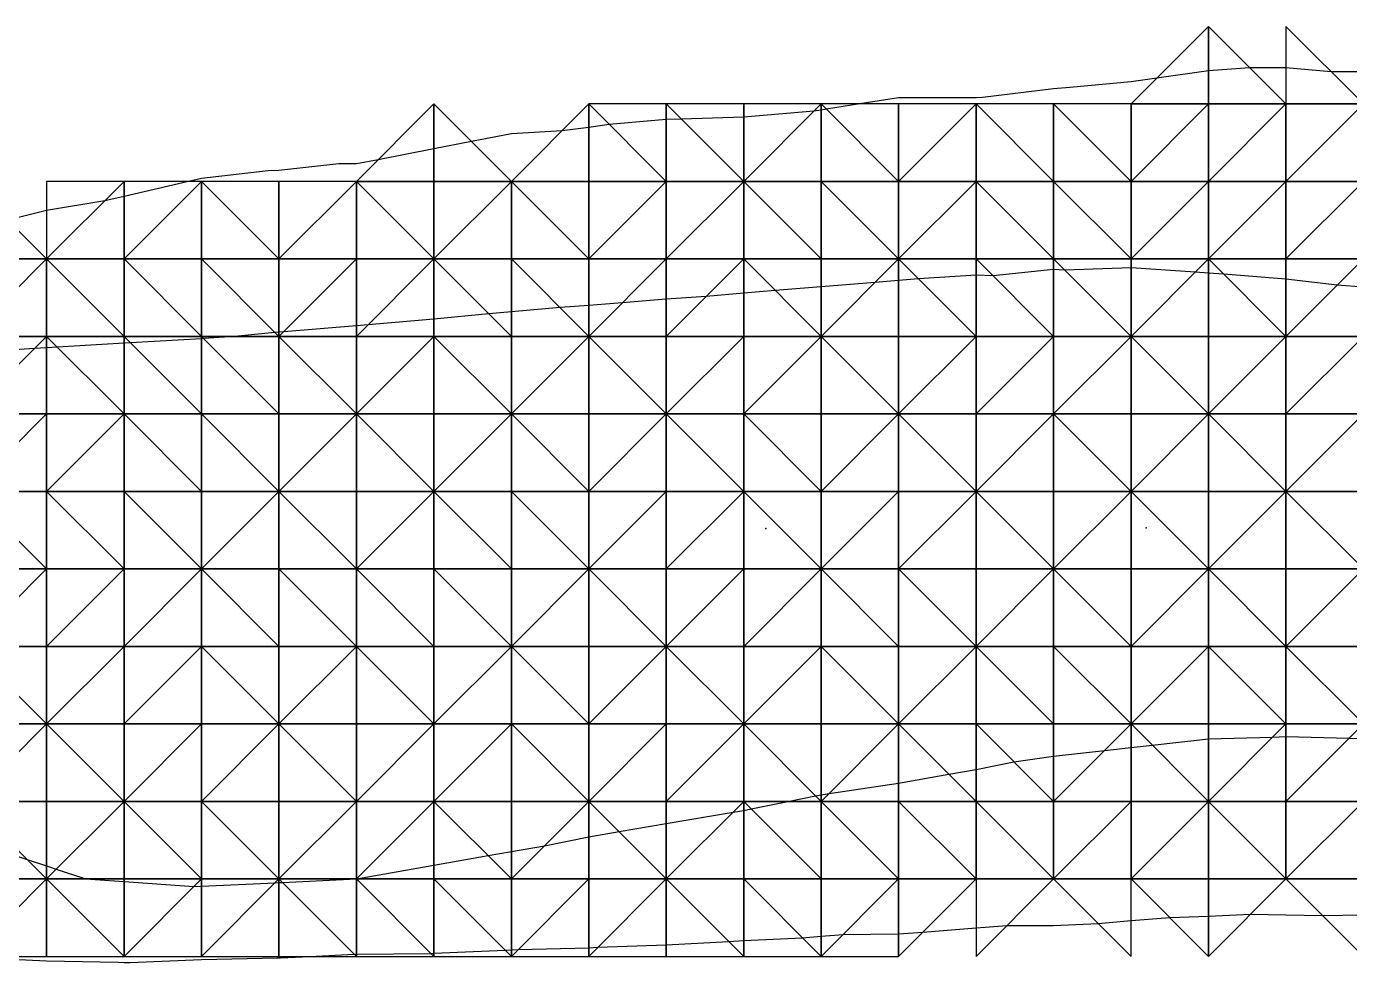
# Model space of a CAD drawing. Header units: metres. Extents: x 4732344 to 4732577, y 2266116 to 2266284.
# Drawn here: x 4732509.15 to 4732517.69, y 2266236.2 to 2266242.23 of the extents above; entities that cross this region are included whole.
import ezdxf

# ---------------------------------------------------------------- set-up
doc = ezdxf.new("R2010")
doc.units = ezdxf.units.M
doc.layers.add('TIN', color=5, linetype='Continuous')

msp = doc.modelspace()

# ---------------------------------------------------------------- linework, layer by layer
at = {"layer": 'lleno', "color": 3}
for points in [[(4732517.779, 2266241.9423, 1328.0508), (4732517.5717, 2266241.9423, 1328.0484), (4732517.279, 2266241.9683, 1328.0423), (4732517.0457, 2266241.9683, 1328.0393), (4732516.779, 2266241.9493, 1328.0377), (4732516.4457, 2266241.9017, 1328.0379), (4732516.279, 2266241.8779, 1328.0379), (4732515.8843, 2266241.8403, 1328.0409), (4732515.779, 2266241.8326, 1328.0416), (4732515.3207, 2266241.7767, 1328.0466), (4732515.279, 2266241.7745, 1328.0468), (4732515.2395, 2266241.7745, 1328.0468), (4732514.779, 2266241.7745, 1328.0468), (4732514.529, 2266241.735, 1328.0487), (4732514.3131, 2266241.7009, 1328.0488), (4732514.279, 2266241.6955, 1328.0488), (4732514.2321, 2266241.6881, 1328.0488), (4732513.779, 2266241.6493, 1328.0462), (4732513.3762, 2266241.6378, 1328.0421), (4732513.279, 2266241.635, 1328.0411), (4732512.9106, 2266241.6034, 1328.0398), (4732512.779, 2266241.5835, 1328.0414), (4732512.6066, 2266241.5626, 1328.0431), (4732512.279, 2266241.5415, 1328.0448), (4732512.0222, 2266241.4918, 1328.0488)], [(4732512.0222, 2266241.4918, 1328.0488), (4732511.779, 2266241.4447, 1328.0526), (4732511.419, 2266241.375, 1328.0553), (4732511.279, 2266241.3479, 1328.0555), (4732511.1661, 2266241.3479, 1328.054), (4732510.779, 2266241.3064, 1328.0522), (4732510.71, 2266241.304, 1328.0515), (4732510.279, 2266241.2542, 1328.0496), (4732510.1957, 2266241.235, 1328.05), (4732509.779, 2266241.1388, 1328.0517), (4732509.654, 2266241.11, 1328.0525), (4732509.279, 2266241.0475, 1328.057), (4732509.029, 2266240.985, 1328.0614)], [(4732517.779, 2266240.5525, 1328.2785), (4732517.6099, 2266240.5659, 1328.2751), (4732517.279, 2266240.6039, 1328.2675), (4732516.8772, 2266240.6368, 1328.2593), (4732516.779, 2266240.6433, 1328.2575), (4732516.6931, 2266240.6491, 1328.2559), (4732516.279, 2266240.6767, 1328.2481), (4732515.8516, 2266240.6624, 1328.2472), (4732515.779, 2266240.6668, 1328.2468), (4732515.3886, 2266240.6254, 1328.2506), (4732515.279, 2266240.6311, 1328.2489), (4732514.907, 2266240.607, 1328.2462), (4732514.779, 2266240.595, 1328.2456), (4732514.6268, 2266240.5828, 1328.2446), (4732514.279, 2266240.555, 1328.2425), (4732513.9827, 2266240.5313, 1328.2407), (4732513.779, 2266240.515, 1328.2395), (4732513.5364, 2266240.4924, 1328.2382), (4732513.279, 2266240.4747, 1328.2364), (4732512.9954, 2266240.4514, 1328.2348), (4732512.779, 2266240.4336, 1328.2343), (4732512.5931, 2266240.4209, 1328.2353), (4732512.279, 2266240.3947, 1328.2374), (4732512.1334, 2266240.3806, 1328.2366), (4732511.779, 2266240.3461, 1328.2346), (4732511.3548, 2266240.3108, 1328.2318), (4732511.279, 2266240.3044, 1328.2313), (4732510.8093, 2266240.2653, 1328.2282), (4732510.779, 2266240.2628, 1328.228), (4732510.753, 2266240.261, 1328.2278), (4732510.4933, 2266240.235, 1328.2264), (4732510.2928, 2266240.2212, 1328.2248), (4732510.279, 2266240.2204, 1328.2247), (4732509.8203, 2266240.1937, 1328.2208), (4732509.779, 2266240.1909, 1328.2205), (4732509.3484, 2266240.1656, 1328.2198), (4732509.279, 2266240.1615, 1328.2201), (4732509.2009, 2266240.1569, 1328.2204), (4732508.779, 2266240.1282, 1328.2169)], [(4732508.779, 2266236.985, 1328.1495), (4732509.154, 2266236.86, 1328.1497), (4732509.279, 2266236.8183, 1328.1498), (4732509.3415, 2266236.7975, 1328.1498), (4732509.529, 2266236.735, 1328.1499), (4732509.779, 2266236.7192, 1328.1525), (4732510.23, 2266236.686, 1328.157), (4732510.279, 2266236.6878, 1328.1577), (4732510.7542, 2266236.7102, 1328.1645), (4732510.779, 2266236.7107, 1328.1648), (4732510.8021, 2266236.7119, 1328.1652), (4732511.279, 2266236.735, 1328.1721), (4732511.779, 2266236.8232, 1328.1816), (4732512.129, 2266236.885, 1328.1883), (4732512.279, 2266236.9115, 1328.1911), (4732512.4933, 2266236.9493, 1328.1952), (4732512.779, 2266237.0064, 1328.2009), (4732512.9741, 2266237.0399, 1328.2046), (4732513.279, 2266237.0921, 1328.2104), (4732513.71, 2266237.166, 1328.2185), (4732513.779, 2266237.1762, 1328.2198), (4732513.8278, 2266237.1862, 1328.2208), (4732514.0647, 2266237.235, 1328.2255), (4732514.2424, 2266237.2716, 1328.2291), (4732514.279, 2266237.2779, 1328.2298), (4732514.3307, 2266237.2867, 1328.2308), (4732514.779, 2266237.3526, 1328.2389), (4732515.104, 2266237.41, 1328.2451), (4732515.279, 2266237.4409, 1328.2484), (4732515.5229, 2266237.4911, 1328.2533), (4732515.779, 2266237.5267, 1328.2578), (4732516.1071, 2266237.5631, 1328.2633), (4732516.279, 2266237.5822, 1328.2662), (4732516.4165, 2266237.5975, 1328.2685), (4732516.779, 2266237.6378, 1328.2746), (4732517.1933, 2266237.6493, 1328.2802), (4732517.279, 2266237.6539, 1328.2815), (4732517.6869, 2266237.6429, 1328.2862), (4732517.779, 2266237.6404, 1328.2873)], [(4732508.7841, 2266236.2299, 1328.0588), (4732509.279, 2266236.2059, 1328.0662), (4732509.7409, 2266236.1969, 1328.0788), (4732509.779, 2266236.1954, 1328.0801), (4732509.8175, 2266236.1965, 1328.0805), (4732510.279, 2266236.215, 1328.0851), (4732510.7688, 2266236.2248, 1328.0907), (4732510.779, 2266236.2248, 1328.0908), (4732510.7891, 2266236.2249, 1328.091), (4732510.979, 2266236.235, 1328.0927), (4732511.2651, 2266236.2489, 1328.0954), (4732511.279, 2266236.2496, 1328.0956), (4732511.7598, 2266236.2542, 1328.1014), (4732511.779, 2266236.2554, 1328.1015), (4732512.2398, 2266236.2742, 1328.1061), (4732512.279, 2266236.2767, 1328.1065), (4732512.3239, 2266236.2799, 1328.1068), (4732512.779, 2266236.2899, 1328.1139), (4732512.8378, 2266236.2938, 1328.1156), (4732513.279, 2266236.3089, 1328.1224), (4732513.6822, 2266236.3318, 1328.1257), (4732513.779, 2266236.3373, 1328.1265), (4732514.1594, 2266236.3546, 1328.1299), (4732514.279, 2266236.3644, 1328.1306), (4732514.42, 2266236.376, 1328.1315), (4732514.779, 2266236.3806, 1328.1357), (4732514.9344, 2266236.3904, 1328.1369), (4732515.279, 2266236.4202, 1328.1388), (4732515.479, 2266236.435, 1328.1402), (4732515.779, 2266236.435, 1328.144), (4732516.0675, 2266236.4465, 1328.149), (4732516.279, 2266236.4674, 1328.1506), (4732516.529, 2266236.485, 1328.1521), (4732516.779, 2266236.4953, 1328.1543), (4732517.0504, 2266236.5064, 1328.1566), (4732517.279, 2266236.5031, 1328.1599), (4732517.5143, 2266236.4997, 1328.1632), (4732517.779, 2266236.5037, 1328.1661)]]:
    msp.add_polyline3d(points, dxfattribs=at)
at = {"layer": 'lleno_centroid', "color": 2}
for p in [(4732513.9218, 2266238.9955, 1328.1877), (4732516.376, 2266239.0008, 1328.319)]:
    msp.add_point(p, dxfattribs=at)
at = {"layer": 'TIN', "color": 5}
for points in [[(4732516.779, 2266242.235, 0.076), (4732516.279, 2266241.735, 0.112), (4732516.779, 2266241.735, 0.118)], [(4732517.279, 2266241.735, 0.121), (4732516.779, 2266242.235, 0.076), (4732516.779, 2266241.735, 0.118)], [(4732517.279, 2266242.235, 0.076), (4732517.279, 2266241.735, 0.121), (4732517.779, 2266241.735, 0.117)], [(4732511.779, 2266241.235, 0.113), (4732511.779, 2266241.735, 0.082), (4732511.279, 2266241.235, 0.107)], [(4732511.779, 2266241.235, 0.113), (4732512.279, 2266241.235, 0.119), (4732511.779, 2266241.735, 0.082)], [(4732512.779, 2266241.735, 0.09), (4732512.279, 2266241.235, 0.119), (4732512.779, 2266241.235, 0.123)], [(4732513.279, 2266241.235, 0.128), (4732512.779, 2266241.735, 0.09), (4732512.779, 2266241.235, 0.123)], [(4732513.279, 2266241.235, 0.128), (4732513.279, 2266241.735, 0.093), (4732512.779, 2266241.735, 0.09)], [(4732513.779, 2266241.735, 0.094), (4732513.279, 2266241.735, 0.093), (4732513.779, 2266241.235, 0.129)], [(4732513.279, 2266241.735, 0.093), (4732513.279, 2266241.235, 0.128), (4732513.779, 2266241.235, 0.129)], [(4732513.779, 2266241.235, 0.129), (4732514.279, 2266241.735, 0.097), (4732513.779, 2266241.735, 0.094)], [(4732514.279, 2266241.235, 0.135), (4732514.279, 2266241.735, 0.097), (4732513.779, 2266241.235, 0.129)], [(4732514.279, 2266241.735, 0.097), (4732514.279, 2266241.235, 0.135), (4732514.779, 2266241.235, 0.141)], [(4732514.779, 2266241.235, 0.141), (4732514.779, 2266241.735, 0.103), (4732514.279, 2266241.735, 0.097)], [(4732515.279, 2266241.735, 0.103), (4732514.779, 2266241.735, 0.103), (4732514.779, 2266241.235, 0.141)], [(4732514.779, 2266241.235, 0.141), (4732515.279, 2266241.235, 0.143), (4732515.279, 2266241.735, 0.103)], [(4732515.279, 2266241.735, 0.103), (4732515.779, 2266241.235, 0.149), (4732515.779, 2266241.735, 0.108)], [(4732515.279, 2266241.735, 0.103), (4732515.279, 2266241.235, 0.143), (4732515.779, 2266241.235, 0.149)], [(4732515.779, 2266241.735, 0.108), (4732515.779, 2266241.235, 0.149), (4732516.279, 2266241.235, 0.154)], [(4732516.279, 2266241.235, 0.154), (4732516.279, 2266241.735, 0.112), (4732515.779, 2266241.735, 0.108)], [(4732516.779, 2266241.735, 0.118), (4732516.279, 2266241.735, 0.112), (4732516.279, 2266241.235, 0.154)], [(4732516.779, 2266241.235, 0.16), (4732516.779, 2266241.735, 0.118), (4732516.279, 2266241.235, 0.154)], [(4732517.279, 2266241.735, 0.121), (4732516.779, 2266241.735, 0.118), (4732516.779, 2266241.235, 0.16)], [(4732516.779, 2266241.235, 0.16), (4732517.279, 2266241.235, 0.156), (4732517.279, 2266241.735, 0.121)], [(4732517.779, 2266241.735, 0.117), (4732517.279, 2266241.735, 0.121), (4732517.279, 2266241.235, 0.156)], [(4732517.279, 2266241.235, 0.156), (4732517.779, 2266241.235, 0.145), (4732517.779, 2266241.735, 0.117)], [(4732509.279, 2266240.735, 0.115), (4732508.779, 2266241.235, 0.085), (4732508.779, 2266240.735, 0.109)], [(4732509.279, 2266240.735, 0.115), (4732509.779, 2266240.735, 0.121), (4732509.779, 2266241.235, 0.095)], [(4732509.279, 2266240.735, 0.115), (4732509.779, 2266241.235, 0.095), (4732509.279, 2266241.235, 0.091)], [(4732510.279, 2266240.735, 0.127), (4732510.279, 2266241.235, 0.101), (4732509.779, 2266240.735, 0.121)], [(4732509.779, 2266240.735, 0.121), (4732510.279, 2266241.235, 0.101), (4732509.779, 2266241.235, 0.095)], [(4732510.279, 2266241.235, 0.101), (4732510.779, 2266240.735, 0.132), (4732510.779, 2266241.235, 0.104)], [(4732510.279, 2266240.735, 0.127), (4732510.779, 2266240.735, 0.132), (4732510.279, 2266241.235, 0.101)], [(4732510.779, 2266240.735, 0.132), (4732511.279, 2266240.735, 0.138), (4732511.279, 2266241.235, 0.107)], [(4732510.779, 2266241.235, 0.104), (4732510.779, 2266240.735, 0.132), (4732511.279, 2266241.235, 0.107)], [(4732511.779, 2266240.735, 0.144), (4732511.279, 2266241.235, 0.107), (4732511.279, 2266240.735, 0.138)], [(4732511.779, 2266241.235, 0.113), (4732511.279, 2266241.235, 0.107), (4732511.779, 2266240.735, 0.144)], [(4732511.779, 2266240.735, 0.144), (4732512.279, 2266241.235, 0.119), (4732511.779, 2266241.235, 0.113)], [(4732512.279, 2266240.735, 0.151), (4732512.279, 2266241.235, 0.119), (4732511.779, 2266240.735, 0.144)], [(4732512.779, 2266240.735, 0.156), (4732512.279, 2266241.235, 0.119), (4732512.279, 2266240.735, 0.151)], [(4732512.779, 2266241.235, 0.123), (4732512.279, 2266241.235, 0.119), (4732512.779, 2266240.735, 0.156)], [(4732512.779, 2266241.235, 0.123), (4732512.779, 2266240.735, 0.156), (4732513.279, 2266241.235, 0.128)], [(4732512.779, 2266240.735, 0.156), (4732513.279, 2266240.735, 0.162), (4732513.279, 2266241.235, 0.128)], [(4732513.279, 2266240.735, 0.162), (4732513.779, 2266240.735, 0.167), (4732513.779, 2266241.235, 0.129)], [(4732513.779, 2266241.235, 0.129), (4732513.279, 2266241.235, 0.128), (4732513.279, 2266240.735, 0.162)], [(4732514.279, 2266240.735, 0.173), (4732514.279, 2266241.235, 0.135), (4732513.779, 2266241.235, 0.129)], [(4732513.779, 2266241.235, 0.129), (4732513.779, 2266240.735, 0.167), (4732514.279, 2266240.735, 0.173)], [(4732514.779, 2266240.735, 0.179), (4732514.279, 2266241.235, 0.135), (4732514.279, 2266240.735, 0.173)], [(4732514.779, 2266241.235, 0.141), (4732514.279, 2266241.235, 0.135), (4732514.779, 2266240.735, 0.179)], [(4732515.279, 2266240.735, 0.184), (4732515.279, 2266241.235, 0.143), (4732514.779, 2266240.735, 0.179)], [(4732514.779, 2266240.735, 0.179), (4732515.279, 2266241.235, 0.143), (4732514.779, 2266241.235, 0.141)], [(4732515.279, 2266241.235, 0.143), (4732515.279, 2266240.735, 0.184), (4732515.779, 2266240.735, 0.191)], [(4732515.779, 2266240.735, 0.191), (4732515.779, 2266241.235, 0.149), (4732515.279, 2266241.235, 0.143)], [(4732516.279, 2266240.735, 0.193), (4732516.279, 2266241.235, 0.154), (4732515.779, 2266241.235, 0.149)], [(4732516.279, 2266240.735, 0.193), (4732515.779, 2266241.235, 0.149), (4732515.779, 2266240.735, 0.191)], [(4732516.779, 2266241.235, 0.16), (4732516.279, 2266241.235, 0.154), (4732516.279, 2266240.735, 0.193)], [(4732516.279, 2266240.735, 0.193), (4732516.779, 2266240.735, 0.189), (4732516.779, 2266241.235, 0.16)], [(4732516.779, 2266240.735, 0.189), (4732517.279, 2266240.735, 0.184), (4732517.279, 2266241.235, 0.156)], [(4732516.779, 2266241.235, 0.16), (4732516.779, 2266240.735, 0.189), (4732517.279, 2266241.235, 0.156)], [(4732517.779, 2266241.235, 0.145), (4732517.279, 2266241.235, 0.156), (4732517.279, 2266240.735, 0.184)], [(4732517.279, 2266240.735, 0.184), (4732517.779, 2266240.735, 0.177), (4732517.779, 2266241.235, 0.145)], [(4732508.779, 2266240.735, 0.109), (4732508.779, 2266240.235, 0.178), (4732509.279, 2266240.735, 0.115)], [(4732508.779, 2266240.235, 0.178), (4732509.279, 2266240.235, 0.185), (4732509.279, 2266240.735, 0.115)], [(4732509.779, 2266240.235, 0.191), (4732509.779, 2266240.735, 0.121), (4732509.279, 2266240.735, 0.115)], [(4732509.279, 2266240.735, 0.115), (4732509.279, 2266240.235, 0.185), (4732509.779, 2266240.235, 0.191)], [(4732509.779, 2266240.735, 0.121), (4732510.279, 2266240.235, 0.197), (4732510.279, 2266240.735, 0.127)], [(4732509.779, 2266240.735, 0.121), (4732509.779, 2266240.235, 0.191), (4732510.279, 2266240.235, 0.197)], [(4732510.279, 2266240.735, 0.127), (4732510.279, 2266240.235, 0.197), (4732510.779, 2266240.235, 0.204)], [(4732510.779, 2266240.235, 0.204), (4732510.779, 2266240.735, 0.132), (4732510.279, 2266240.735, 0.127)], [(4732510.779, 2266240.235, 0.204), (4732511.279, 2266240.735, 0.138), (4732510.779, 2266240.735, 0.132)], [(4732511.279, 2266240.235, 0.21), (4732511.279, 2266240.735, 0.138), (4732510.779, 2266240.235, 0.204)], [(4732511.779, 2266240.735, 0.144), (4732511.279, 2266240.735, 0.138), (4732511.279, 2266240.235, 0.21)], [(4732511.279, 2266240.235, 0.21), (4732511.779, 2266240.235, 0.216), (4732511.779, 2266240.735, 0.144)], [(4732512.279, 2266240.235, 0.223), (4732511.779, 2266240.735, 0.144), (4732511.779, 2266240.235, 0.216)], [(4732512.279, 2266240.735, 0.151), (4732511.779, 2266240.735, 0.144), (4732512.279, 2266240.235, 0.223)], [(4732512.779, 2266240.235, 0.229), (4732512.779, 2266240.735, 0.156), (4732512.279, 2266240.735, 0.151)], [(4732512.279, 2266240.735, 0.151), (4732512.279, 2266240.235, 0.223), (4732512.779, 2266240.235, 0.229)], [(4732513.279, 2266240.735, 0.162), (4732512.779, 2266240.235, 0.229), (4732513.279, 2266240.235, 0.235)], [(4732512.779, 2266240.735, 0.156), (4732512.779, 2266240.235, 0.229), (4732513.279, 2266240.735, 0.162)], [(4732513.779, 2266240.735, 0.167), (4732513.279, 2266240.235, 0.235), (4732513.779, 2266240.235, 0.242)], [(4732513.779, 2266240.735, 0.167), (4732513.279, 2266240.735, 0.162), (4732513.279, 2266240.235, 0.235)], [(4732513.779, 2266240.735, 0.167), (4732514.279, 2266240.235, 0.248), (4732514.279, 2266240.735, 0.173)], [(4732513.779, 2266240.235, 0.242), (4732514.279, 2266240.235, 0.248), (4732513.779, 2266240.735, 0.167)], [(4732514.779, 2266240.735, 0.179), (4732514.279, 2266240.235, 0.248), (4732514.779, 2266240.235, 0.254)], [(4732514.279, 2266240.735, 0.173), (4732514.279, 2266240.235, 0.248), (4732514.779, 2266240.735, 0.179)], [(4732514.779, 2266240.235, 0.254), (4732515.279, 2266240.235, 0.261), (4732514.779, 2266240.735, 0.179)], [(4732515.279, 2266240.235, 0.261), (4732515.279, 2266240.735, 0.184), (4732514.779, 2266240.735, 0.179)], [(4732515.779, 2266240.735, 0.191), (4732515.279, 2266240.735, 0.184), (4732515.779, 2266240.235, 0.257)], [(4732515.779, 2266240.235, 0.257), (4732515.279, 2266240.735, 0.184), (4732515.279, 2266240.235, 0.261)], [(4732515.779, 2266240.735, 0.191), (4732515.779, 2266240.235, 0.257), (4732516.279, 2266240.235, 0.253)], [(4732516.279, 2266240.235, 0.253), (4732516.279, 2266240.735, 0.193), (4732515.779, 2266240.735, 0.191)], [(4732516.779, 2266240.235, 0.249), (4732516.779, 2266240.735, 0.189), (4732516.279, 2266240.235, 0.253)], [(4732516.779, 2266240.735, 0.189), (4732516.279, 2266240.735, 0.193), (4732516.279, 2266240.235, 0.253)], [(4732517.279, 2266240.235, 0.245), (4732517.279, 2266240.735, 0.184), (4732516.779, 2266240.735, 0.189)], [(4732517.279, 2266240.235, 0.245), (4732516.779, 2266240.735, 0.189), (4732516.779, 2266240.235, 0.249)], [(4732517.279, 2266240.735, 0.184), (4732517.279, 2266240.235, 0.245), (4732517.779, 2266240.735, 0.177)], [(4732517.279, 2266240.235, 0.245), (4732517.779, 2266240.235, 0.24), (4732517.779, 2266240.735, 0.177)], [(4732509.279, 2266239.735, 0.287), (4732509.279, 2266240.235, 0.185), (4732508.779, 2266239.735, 0.281)], [(4732508.779, 2266239.735, 0.281), (4732509.279, 2266240.235, 0.185), (4732508.779, 2266240.235, 0.178)], [(4732509.279, 2266239.735, 0.287), (4732509.779, 2266239.735, 0.293), (4732509.279, 2266240.235, 0.185)], [(4732509.779, 2266239.735, 0.293), (4732509.779, 2266240.235, 0.191), (4732509.279, 2266240.235, 0.185)], [(4732510.279, 2266239.735, 0.3), (4732510.279, 2266240.235, 0.197), (4732509.779, 2266240.235, 0.191)], [(4732509.779, 2266240.235, 0.191), (4732509.779, 2266239.735, 0.293), (4732510.279, 2266239.735, 0.3)], [(4732510.779, 2266239.735, 0.306), (4732510.779, 2266240.235, 0.204), (4732510.279, 2266240.235, 0.197)], [(4732510.779, 2266239.735, 0.306), (4732510.279, 2266240.235, 0.197), (4732510.279, 2266239.735, 0.3)], [(4732511.279, 2266240.235, 0.21), (4732510.779, 2266240.235, 0.204), (4732511.279, 2266239.735, 0.312)], [(4732510.779, 2266240.235, 0.204), (4732510.779, 2266239.735, 0.306), (4732511.279, 2266239.735, 0.312)], [(4732511.279, 2266239.735, 0.312), (4732511.779, 2266240.235, 0.216), (4732511.279, 2266240.235, 0.21)], [(4732511.279, 2266239.735, 0.312), (4732511.779, 2266239.735, 0.319), (4732511.779, 2266240.235, 0.216)], [(4732511.779, 2266240.235, 0.216), (4732511.779, 2266239.735, 0.319), (4732512.279, 2266239.735, 0.325)], [(4732512.279, 2266239.735, 0.325), (4732512.279, 2266240.235, 0.223), (4732511.779, 2266240.235, 0.216)], [(4732512.279, 2266240.235, 0.223), (4732512.279, 2266239.735, 0.325), (4732512.779, 2266240.235, 0.229)], [(4732512.779, 2266240.235, 0.229), (4732512.279, 2266239.735, 0.325), (4732512.779, 2266239.735, 0.331)], [(4732513.279, 2266239.735, 0.338), (4732512.779, 2266240.235, 0.229), (4732512.779, 2266239.735, 0.331)], [(4732513.279, 2266240.235, 0.235), (4732512.779, 2266240.235, 0.229), (4732513.279, 2266239.735, 0.338)], [(4732513.279, 2266239.735, 0.338), (4732513.779, 2266239.735, 0.344), (4732513.779, 2266240.235, 0.242)], [(4732513.779, 2266240.235, 0.242), (4732513.279, 2266240.235, 0.235), (4732513.279, 2266239.735, 0.338)], [(4732514.279, 2266239.735, 0.35), (4732514.279, 2266240.235, 0.248), (4732513.779, 2266239.735, 0.344)], [(4732513.779, 2266239.735, 0.344), (4732514.279, 2266240.235, 0.248), (4732513.779, 2266240.235, 0.242)], [(4732514.279, 2266240.235, 0.248), (4732514.779, 2266239.735, 0.349), (4732514.779, 2266240.235, 0.254)], [(4732514.279, 2266240.235, 0.248), (4732514.279, 2266239.735, 0.35), (4732514.779, 2266239.735, 0.349)], [(4732515.279, 2266240.235, 0.261), (4732514.779, 2266239.735, 0.349), (4732515.279, 2266239.735, 0.345)], [(4732514.779, 2266240.235, 0.254), (4732514.779, 2266239.735, 0.349), (4732515.279, 2266240.235, 0.261)], [(4732515.779, 2266240.235, 0.257), (4732515.279, 2266240.235, 0.261), (4732515.279, 2266239.735, 0.345)], [(4732515.279, 2266239.735, 0.345), (4732515.779, 2266239.735, 0.341), (4732515.779, 2266240.235, 0.257)], [(4732516.279, 2266240.235, 0.253), (4732515.779, 2266239.735, 0.341), (4732516.279, 2266239.735, 0.337)], [(4732516.279, 2266240.235, 0.253), (4732515.779, 2266240.235, 0.257), (4732515.779, 2266239.735, 0.341)], [(4732516.279, 2266239.735, 0.337), (4732516.779, 2266239.735, 0.336), (4732516.279, 2266240.235, 0.253)], [(4732516.279, 2266240.235, 0.253), (4732516.779, 2266239.735, 0.336), (4732516.779, 2266240.235, 0.249)], [(4732516.779, 2266239.735, 0.336), (4732517.279, 2266240.235, 0.245), (4732516.779, 2266240.235, 0.249)], [(4732516.779, 2266239.735, 0.336), (4732517.279, 2266239.735, 0.331), (4732517.279, 2266240.235, 0.245)], [(4732517.779, 2266240.235, 0.24), (4732517.279, 2266239.735, 0.331), (4732517.779, 2266239.735, 0.326)], [(4732517.279, 2266240.235, 0.245), (4732517.279, 2266239.735, 0.331), (4732517.779, 2266240.235, 0.24)], [(4732508.779, 2266239.235, 0.281), (4732509.279, 2266239.235, 0.288), (4732509.279, 2266239.735, 0.287)], [(4732509.279, 2266239.735, 0.287), (4732508.779, 2266239.735, 0.281), (4732508.779, 2266239.235, 0.281)], [(4732509.279, 2266239.235, 0.288), (4732509.779, 2266239.735, 0.293), (4732509.279, 2266239.735, 0.287)], [(4732509.779, 2266239.235, 0.294), (4732509.779, 2266239.735, 0.293), (4732509.279, 2266239.235, 0.288)], [(4732510.279, 2266239.235, 0.3), (4732509.779, 2266239.735, 0.293), (4732509.779, 2266239.235, 0.294)], [(4732510.279, 2266239.735, 0.3), (4732509.779, 2266239.735, 0.293), (4732510.279, 2266239.235, 0.3)], [(4732510.779, 2266239.235, 0.307), (4732510.779, 2266239.735, 0.306), (4732510.279, 2266239.735, 0.3)], [(4732510.279, 2266239.735, 0.3), (4732510.279, 2266239.235, 0.3), (4732510.779, 2266239.235, 0.307)], [(4732510.779, 2266239.235, 0.307), (4732511.279, 2266239.735, 0.312), (4732510.779, 2266239.735, 0.306)], [(4732511.279, 2266239.235, 0.313), (4732511.279, 2266239.735, 0.312), (4732510.779, 2266239.235, 0.307)], [(4732511.279, 2266239.235, 0.313), (4732511.779, 2266239.235, 0.319), (4732511.279, 2266239.735, 0.312)], [(4732511.279, 2266239.735, 0.312), (4732511.779, 2266239.235, 0.319), (4732511.779, 2266239.735, 0.319)], [(4732512.279, 2266239.735, 0.325), (4732511.779, 2266239.235, 0.319), (4732512.279, 2266239.235, 0.326)], [(4732511.779, 2266239.735, 0.319), (4732511.779, 2266239.235, 0.319), (4732512.279, 2266239.735, 0.325)], [(4732512.279, 2266239.735, 0.325), (4732512.779, 2266239.235, 0.332), (4732512.779, 2266239.735, 0.331)], [(4732512.279, 2266239.235, 0.326), (4732512.779, 2266239.235, 0.332), (4732512.279, 2266239.735, 0.325)], [(4732512.779, 2266239.735, 0.331), (4732512.779, 2266239.235, 0.332), (4732513.279, 2266239.735, 0.338)], [(4732513.279, 2266239.735, 0.338), (4732512.779, 2266239.235, 0.332), (4732513.279, 2266239.235, 0.338)], [(4732513.279, 2266239.235, 0.338), (4732513.779, 2266239.235, 0.343), (4732513.279, 2266239.735, 0.338)], [(4732513.779, 2266239.235, 0.343), (4732513.779, 2266239.735, 0.344), (4732513.279, 2266239.735, 0.338)], [(4732513.779, 2266239.735, 0.344), (4732514.279, 2266239.235, 0.337), (4732514.279, 2266239.735, 0.35)], [(4732513.779, 2266239.235, 0.343), (4732514.279, 2266239.235, 0.337), (4732513.779, 2266239.735, 0.344)], [(4732514.779, 2266239.735, 0.349), (4732514.279, 2266239.735, 0.35), (4732514.279, 2266239.235, 0.337)], [(4732514.279, 2266239.235, 0.337), (4732514.779, 2266239.235, 0.331), (4732514.779, 2266239.735, 0.349)], [(4732515.279, 2266239.735, 0.345), (4732514.779, 2266239.735, 0.349), (4732515.279, 2266239.235, 0.328)], [(4732514.779, 2266239.735, 0.349), (4732514.779, 2266239.235, 0.331), (4732515.279, 2266239.235, 0.328)], [(4732515.779, 2266239.235, 0.324), (4732515.779, 2266239.735, 0.341), (4732515.279, 2266239.235, 0.328)], [(4732515.279, 2266239.235, 0.328), (4732515.779, 2266239.735, 0.341), (4732515.279, 2266239.735, 0.345)], [(4732516.279, 2266239.735, 0.337), (4732515.779, 2266239.735, 0.341), (4732516.279, 2266239.235, 0.319)], [(4732516.279, 2266239.235, 0.319), (4732515.779, 2266239.735, 0.341), (4732515.779, 2266239.235, 0.324)], [(4732516.779, 2266239.735, 0.336), (4732516.279, 2266239.235, 0.319), (4732516.779, 2266239.235, 0.319)], [(4732516.279, 2266239.735, 0.337), (4732516.279, 2266239.235, 0.319), (4732516.779, 2266239.735, 0.336)], [(4732516.779, 2266239.735, 0.336), (4732517.279, 2266239.235, 0.316), (4732517.279, 2266239.735, 0.331)], [(4732516.779, 2266239.235, 0.319), (4732517.279, 2266239.235, 0.316), (4732516.779, 2266239.735, 0.336)], [(4732517.779, 2266239.735, 0.326), (4732517.279, 2266239.735, 0.331), (4732517.279, 2266239.235, 0.316)], [(4732517.779, 2266239.235, 0.311), (4732517.779, 2266239.735, 0.326), (4732517.279, 2266239.235, 0.316)], [(4732509.279, 2266238.735, 0.27), (4732509.279, 2266239.235, 0.288), (4732508.779, 2266239.235, 0.281)], [(4732508.779, 2266239.235, 0.281), (4732508.779, 2266238.735, 0.263), (4732509.279, 2266238.735, 0.27)], [(4732509.779, 2266239.235, 0.294), (4732509.279, 2266239.235, 0.288), (4732509.779, 2266238.735, 0.276)], [(4732509.779, 2266238.735, 0.276), (4732509.279, 2266239.235, 0.288), (4732509.279, 2266238.735, 0.27)], [(4732509.779, 2266239.235, 0.294), (4732509.779, 2266238.735, 0.276), (4732510.279, 2266238.735, 0.282)], [(4732510.279, 2266238.735, 0.282), (4732510.279, 2266239.235, 0.3), (4732509.779, 2266239.235, 0.294)], [(4732510.279, 2266238.735, 0.282), (4732510.779, 2266239.235, 0.307), (4732510.279, 2266239.235, 0.3)], [(4732510.779, 2266238.735, 0.289), (4732510.779, 2266239.235, 0.307), (4732510.279, 2266238.735, 0.282)], [(4732510.779, 2266239.235, 0.307), (4732511.279, 2266238.735, 0.295), (4732511.279, 2266239.235, 0.313)], [(4732510.779, 2266238.735, 0.289), (4732511.279, 2266238.735, 0.295), (4732510.779, 2266239.235, 0.307)], [(4732511.779, 2266238.735, 0.301), (4732511.779, 2266239.235, 0.319), (4732511.279, 2266238.735, 0.295)], [(4732511.279, 2266238.735, 0.295), (4732511.779, 2266239.235, 0.319), (4732511.279, 2266239.235, 0.313)], [(4732511.779, 2266239.235, 0.319), (4732512.279, 2266238.735, 0.308), (4732512.279, 2266239.235, 0.326)], [(4732511.779, 2266238.735, 0.301), (4732512.279, 2266238.735, 0.308), (4732511.779, 2266239.235, 0.319)], [(4732512.279, 2266239.235, 0.326), (4732512.279, 2266238.735, 0.308), (4732512.779, 2266238.735, 0.314)], [(4732512.779, 2266238.735, 0.314), (4732512.779, 2266239.235, 0.332), (4732512.279, 2266239.235, 0.326)], [(4732512.779, 2266238.735, 0.314), (4732513.279, 2266238.735, 0.313), (4732513.279, 2266239.235, 0.338)], [(4732513.279, 2266239.235, 0.338), (4732512.779, 2266239.235, 0.332), (4732512.779, 2266238.735, 0.314)], [(4732513.279, 2266239.235, 0.338), (4732513.279, 2266238.735, 0.313), (4732513.779, 2266239.235, 0.343)], [(4732513.779, 2266239.235, 0.343), (4732513.279, 2266238.735, 0.313), (4732513.779, 2266238.735, 0.307)], [(4732514.279, 2266238.735, 0.302), (4732513.779, 2266239.235, 0.343), (4732513.779, 2266238.735, 0.307)], [(4732514.279, 2266238.735, 0.302), (4732514.279, 2266239.235, 0.337), (4732513.779, 2266239.235, 0.343)], [(4732514.279, 2266238.735, 0.302), (4732514.779, 2266238.735, 0.296), (4732514.779, 2266239.235, 0.331)], [(4732514.779, 2266239.235, 0.331), (4732514.279, 2266239.235, 0.337), (4732514.279, 2266238.735, 0.302)], [(4732514.779, 2266239.235, 0.331), (4732514.779, 2266238.735, 0.296), (4732515.279, 2266239.235, 0.328)], [(4732515.279, 2266239.235, 0.328), (4732514.779, 2266238.735, 0.296), (4732515.279, 2266238.735, 0.291)], [(4732515.279, 2266239.235, 0.328), (4732515.779, 2266238.735, 0.288), (4732515.779, 2266239.235, 0.324)], [(4732515.279, 2266238.735, 0.291), (4732515.779, 2266238.735, 0.288), (4732515.279, 2266239.235, 0.328)], [(4732515.779, 2266239.235, 0.324), (4732515.779, 2266238.735, 0.288), (4732516.279, 2266239.235, 0.319)], [(4732516.279, 2266239.235, 0.319), (4732515.779, 2266238.735, 0.288), (4732516.279, 2266238.735, 0.283)], [(4732516.779, 2266238.735, 0.281), (4732516.279, 2266239.235, 0.319), (4732516.279, 2266238.735, 0.283)], [(4732516.779, 2266239.235, 0.319), (4732516.279, 2266239.235, 0.319), (4732516.779, 2266238.735, 0.281)], [(4732517.279, 2266239.235, 0.316), (4732516.779, 2266238.735, 0.281), (4732517.279, 2266238.735, 0.281)], [(4732516.779, 2266239.235, 0.319), (4732516.779, 2266238.735, 0.281), (4732517.279, 2266239.235, 0.316)], [(4732517.279, 2266238.735, 0.281), (4732517.779, 2266238.735, 0.277), (4732517.279, 2266239.235, 0.316)], [(4732517.279, 2266239.235, 0.316), (4732517.779, 2266238.735, 0.277), (4732517.779, 2266239.235, 0.311)], [(4732508.779, 2266238.235, 0.245), (4732509.279, 2266238.235, 0.251), (4732509.279, 2266238.735, 0.27)], [(4732509.279, 2266238.735, 0.27), (4732508.779, 2266238.735, 0.263), (4732508.779, 2266238.235, 0.245)], [(4732509.779, 2266238.735, 0.276), (4732509.279, 2266238.235, 0.251), (4732509.779, 2266238.235, 0.258)], [(4732509.279, 2266238.735, 0.27), (4732509.279, 2266238.235, 0.251), (4732509.779, 2266238.735, 0.276)], [(4732510.279, 2266238.735, 0.282), (4732509.779, 2266238.735, 0.276), (4732509.779, 2266238.235, 0.258)], [(4732509.779, 2266238.235, 0.258), (4732510.279, 2266238.235, 0.264), (4732510.279, 2266238.735, 0.282)], [(4732510.279, 2266238.735, 0.282), (4732510.779, 2266238.235, 0.27), (4732510.779, 2266238.735, 0.289)], [(4732510.279, 2266238.235, 0.264), (4732510.779, 2266238.235, 0.27), (4732510.279, 2266238.735, 0.282)], [(4732511.279, 2266238.235, 0.277), (4732511.279, 2266238.735, 0.295), (4732510.779, 2266238.735, 0.289)], [(4732510.779, 2266238.735, 0.289), (4732510.779, 2266238.235, 0.27), (4732511.279, 2266238.235, 0.277)], [(4732511.779, 2266238.735, 0.301), (4732511.279, 2266238.735, 0.295), (4732511.779, 2266238.235, 0.283)], [(4732511.279, 2266238.735, 0.295), (4732511.279, 2266238.235, 0.277), (4732511.779, 2266238.235, 0.283)], [(4732512.279, 2266238.235, 0.289), (4732512.279, 2266238.735, 0.308), (4732511.779, 2266238.735, 0.301)], [(4732511.779, 2266238.735, 0.301), (4732511.779, 2266238.235, 0.283), (4732512.279, 2266238.235, 0.289)], [(4732512.279, 2266238.235, 0.289), (4732512.779, 2266238.735, 0.314), (4732512.279, 2266238.735, 0.308)], [(4732512.779, 2266238.235, 0.285), (4732512.779, 2266238.735, 0.314), (4732512.279, 2266238.235, 0.289)], [(4732512.779, 2266238.235, 0.285), (4732513.279, 2266238.235, 0.279), (4732512.779, 2266238.735, 0.314)], [(4732512.779, 2266238.735, 0.314), (4732513.279, 2266238.235, 0.279), (4732513.279, 2266238.735, 0.313)], [(4732513.779, 2266238.735, 0.307), (4732513.279, 2266238.735, 0.313), (4732513.279, 2266238.235, 0.279)], [(4732513.279, 2266238.235, 0.279), (4732513.779, 2266238.235, 0.273), (4732513.779, 2266238.735, 0.307)], [(4732514.279, 2266238.735, 0.302), (4732513.779, 2266238.235, 0.273), (4732514.279, 2266238.235, 0.267)], [(4732513.779, 2266238.735, 0.307), (4732513.779, 2266238.235, 0.273), (4732514.279, 2266238.735, 0.302)], [(4732514.779, 2266238.235, 0.261), (4732514.279, 2266238.735, 0.302), (4732514.279, 2266238.235, 0.267)], [(4732514.779, 2266238.735, 0.296), (4732514.279, 2266238.735, 0.302), (4732514.779, 2266238.235, 0.261)], [(4732515.279, 2266238.735, 0.291), (4732514.779, 2266238.735, 0.296), (4732515.279, 2266238.235, 0.255)], [(4732514.779, 2266238.735, 0.296), (4732514.779, 2266238.235, 0.261), (4732515.279, 2266238.235, 0.255)], [(4732515.779, 2266238.235, 0.252), (4732515.779, 2266238.735, 0.288), (4732515.279, 2266238.235, 0.255)], [(4732515.279, 2266238.235, 0.255), (4732515.779, 2266238.735, 0.288), (4732515.279, 2266238.735, 0.291)], [(4732516.279, 2266238.735, 0.283), (4732515.779, 2266238.735, 0.288), (4732516.279, 2266238.235, 0.247)], [(4732516.279, 2266238.235, 0.247), (4732515.779, 2266238.735, 0.288), (4732515.779, 2266238.235, 0.252)], [(4732516.279, 2266238.735, 0.283), (4732516.279, 2266238.235, 0.247), (4732516.779, 2266238.735, 0.281)], [(4732516.779, 2266238.735, 0.281), (4732516.279, 2266238.235, 0.247), (4732516.779, 2266238.235, 0.244)], [(4732517.279, 2266238.235, 0.244), (4732517.279, 2266238.735, 0.281), (4732516.779, 2266238.735, 0.281)], [(4732516.779, 2266238.735, 0.281), (4732516.779, 2266238.235, 0.244), (4732517.279, 2266238.235, 0.244)], [(4732517.779, 2266238.735, 0.277), (4732517.279, 2266238.235, 0.244), (4732517.779, 2266238.235, 0.243)], [(4732517.779, 2266238.735, 0.277), (4732517.279, 2266238.735, 0.281), (4732517.279, 2266238.235, 0.244)], [(4732509.279, 2266238.235, 0.251), (4732508.779, 2266238.235, 0.245), (4732509.279, 2266237.735, 0.233)], [(4732509.279, 2266237.735, 0.233), (4732508.779, 2266238.235, 0.245), (4732508.779, 2266237.735, 0.227)], [(4732509.779, 2266238.235, 0.258), (4732509.279, 2266238.235, 0.251), (4732509.279, 2266237.735, 0.233)], [(4732509.279, 2266237.735, 0.233), (4732509.779, 2266237.735, 0.24), (4732509.779, 2266238.235, 0.258)], [(4732510.279, 2266237.735, 0.246), (4732510.279, 2266238.235, 0.264), (4732509.779, 2266237.735, 0.24)], [(4732509.779, 2266237.735, 0.24), (4732510.279, 2266238.235, 0.264), (4732509.779, 2266238.235, 0.258)], [(4732510.779, 2266237.735, 0.252), (4732510.279, 2266238.235, 0.264), (4732510.279, 2266237.735, 0.246)], [(4732510.779, 2266237.735, 0.252), (4732510.779, 2266238.235, 0.27), (4732510.279, 2266238.235, 0.264)], [(4732510.779, 2266237.735, 0.252), (4732511.279, 2266238.235, 0.277), (4732510.779, 2266238.235, 0.27)], [(4732511.279, 2266237.735, 0.259), (4732511.279, 2266238.235, 0.277), (4732510.779, 2266237.735, 0.252)], [(4732511.779, 2266237.735, 0.263), (4732511.279, 2266238.235, 0.277), (4732511.279, 2266237.735, 0.259)], [(4732511.779, 2266237.735, 0.263), (4732511.779, 2266238.235, 0.283), (4732511.279, 2266238.235, 0.277)], [(4732511.779, 2266238.235, 0.283), (4732511.779, 2266237.735, 0.263), (4732512.279, 2266238.235, 0.289)], [(4732511.779, 2266237.735, 0.263), (4732512.279, 2266237.735, 0.256), (4732512.279, 2266238.235, 0.289)], [(4732512.279, 2266238.235, 0.289), (4732512.779, 2266237.735, 0.251), (4732512.779, 2266238.235, 0.285)], [(4732512.279, 2266238.235, 0.289), (4732512.279, 2266237.735, 0.256), (4732512.779, 2266237.735, 0.251)], [(4732512.779, 2266238.235, 0.285), (4732512.779, 2266237.735, 0.251), (4732513.279, 2266238.235, 0.279)], [(4732513.279, 2266238.235, 0.279), (4732512.779, 2266237.735, 0.251), (4732513.279, 2266237.735, 0.245)], [(4732513.779, 2266237.735, 0.238), (4732513.279, 2266238.235, 0.279), (4732513.279, 2266237.735, 0.245)], [(4732513.779, 2266238.235, 0.273), (4732513.279, 2266238.235, 0.279), (4732513.779, 2266237.735, 0.238)], [(4732513.779, 2266237.735, 0.238), (4732514.279, 2266237.735, 0.232), (4732514.279, 2266238.235, 0.267)], [(4732514.279, 2266238.235, 0.267), (4732513.779, 2266238.235, 0.273), (4732513.779, 2266237.735, 0.238)], [(4732514.279, 2266238.235, 0.267), (4732514.279, 2266237.735, 0.232), (4732514.779, 2266237.735, 0.226)], [(4732514.779, 2266237.735, 0.226), (4732514.779, 2266238.235, 0.261), (4732514.279, 2266238.235, 0.267)], [(4732514.779, 2266238.235, 0.261), (4732514.779, 2266237.735, 0.226), (4732515.279, 2266238.235, 0.255)], [(4732515.279, 2266238.235, 0.255), (4732514.779, 2266237.735, 0.226), (4732515.279, 2266237.735, 0.22)], [(4732515.279, 2266238.235, 0.255), (4732515.279, 2266237.735, 0.22), (4732515.779, 2266237.735, 0.215)], [(4732515.279, 2266238.235, 0.255), (4732515.779, 2266237.735, 0.215), (4732515.779, 2266238.235, 0.252)], [(4732516.279, 2266237.735, 0.211), (4732516.279, 2266238.235, 0.247), (4732515.779, 2266238.235, 0.252)], [(4732515.779, 2266238.235, 0.252), (4732515.779, 2266237.735, 0.215), (4732516.279, 2266237.735, 0.211)], [(4732516.779, 2266237.735, 0.207), (4732516.779, 2266238.235, 0.244), (4732516.279, 2266237.735, 0.211)], [(4732516.779, 2266238.235, 0.244), (4732516.279, 2266238.235, 0.247), (4732516.279, 2266237.735, 0.211)], [(4732517.279, 2266238.235, 0.244), (4732516.779, 2266238.235, 0.244), (4732517.279, 2266237.735, 0.206)], [(4732517.279, 2266237.735, 0.206), (4732516.779, 2266238.235, 0.244), (4732516.779, 2266237.735, 0.207)], [(4732517.779, 2266238.235, 0.243), (4732517.279, 2266238.235, 0.244), (4732517.779, 2266237.735, 0.207)], [(4732517.279, 2266238.235, 0.244), (4732517.279, 2266237.735, 0.206), (4732517.779, 2266237.735, 0.207)], [(4732508.779, 2266237.735, 0.227), (4732508.779, 2266237.235, 0.209), (4732509.279, 2266237.735, 0.233)], [(4732509.279, 2266237.735, 0.233), (4732508.779, 2266237.235, 0.209), (4732509.279, 2266237.235, 0.215)], [(4732509.779, 2266237.735, 0.24), (4732509.279, 2266237.735, 0.233), (4732509.779, 2266237.235, 0.221)], [(4732509.779, 2266237.235, 0.221), (4732509.279, 2266237.735, 0.233), (4732509.279, 2266237.235, 0.215)], [(4732510.279, 2266237.735, 0.246), (4732509.779, 2266237.735, 0.24), (4732509.779, 2266237.235, 0.221)], [(4732509.779, 2266237.235, 0.221), (4732510.279, 2266237.235, 0.228), (4732510.279, 2266237.735, 0.246)], [(4732510.779, 2266237.735, 0.252), (4732510.279, 2266237.235, 0.228), (4732510.779, 2266237.235, 0.234)], [(4732510.279, 2266237.735, 0.246), (4732510.279, 2266237.235, 0.228), (4732510.779, 2266237.735, 0.252)], [(4732510.779, 2266237.235, 0.234), (4732511.279, 2266237.235, 0.234), (4732510.779, 2266237.735, 0.252)], [(4732510.779, 2266237.735, 0.252), (4732511.279, 2266237.235, 0.234), (4732511.279, 2266237.735, 0.259)], [(4732511.279, 2266237.735, 0.259), (4732511.279, 2266237.235, 0.234), (4732511.779, 2266237.735, 0.263)], [(4732511.279, 2266237.235, 0.234), (4732511.779, 2266237.235, 0.228), (4732511.779, 2266237.735, 0.263)], [(4732512.279, 2266237.735, 0.256), (4732511.779, 2266237.235, 0.228), (4732512.279, 2266237.235, 0.222)], [(4732512.279, 2266237.735, 0.256), (4732511.779, 2266237.735, 0.263), (4732511.779, 2266237.235, 0.228)], [(4732512.279, 2266237.235, 0.222), (4732512.779, 2266237.235, 0.216), (4732512.279, 2266237.735, 0.256)], [(4732512.279, 2266237.735, 0.256), (4732512.779, 2266237.235, 0.216), (4732512.779, 2266237.735, 0.251)], [(4732513.279, 2266237.235, 0.21), (4732513.279, 2266237.735, 0.245), (4732512.779, 2266237.235, 0.216)], [(4732513.279, 2266237.735, 0.245), (4732512.779, 2266237.735, 0.251), (4732512.779, 2266237.235, 0.216)], [(4732513.279, 2266237.235, 0.21), (4732513.779, 2266237.235, 0.204), (4732513.779, 2266237.735, 0.238)], [(4732513.779, 2266237.735, 0.238), (4732513.279, 2266237.735, 0.245), (4732513.279, 2266237.235, 0.21)], [(4732513.779, 2266237.735, 0.238), (4732513.779, 2266237.235, 0.204), (4732514.279, 2266237.235, 0.197)], [(4732514.279, 2266237.235, 0.197), (4732514.279, 2266237.735, 0.232), (4732513.779, 2266237.735, 0.238)], [(4732514.779, 2266237.735, 0.226), (4732514.279, 2266237.735, 0.232), (4732514.279, 2266237.235, 0.197)], [(4732514.279, 2266237.235, 0.197), (4732514.779, 2266237.235, 0.192), (4732514.779, 2266237.735, 0.226)], [(4732515.279, 2266237.235, 0.186), (4732515.279, 2266237.735, 0.22), (4732514.779, 2266237.735, 0.226)], [(4732514.779, 2266237.735, 0.226), (4732514.779, 2266237.235, 0.192), (4732515.279, 2266237.235, 0.186)], [(4732515.279, 2266237.235, 0.186), (4732515.779, 2266237.235, 0.179), (4732515.279, 2266237.735, 0.22)], [(4732515.779, 2266237.235, 0.179), (4732515.779, 2266237.735, 0.215), (4732515.279, 2266237.735, 0.22)], [(4732516.279, 2266237.735, 0.211), (4732515.779, 2266237.735, 0.215), (4732515.779, 2266237.235, 0.179)], [(4732516.279, 2266237.735, 0.211), (4732515.779, 2266237.235, 0.179), (4732516.279, 2266237.235, 0.175)], [(4732516.279, 2266237.735, 0.211), (4732516.779, 2266237.235, 0.171), (4732516.779, 2266237.735, 0.207)], [(4732516.279, 2266237.235, 0.175), (4732516.779, 2266237.235, 0.171), (4732516.279, 2266237.735, 0.211)], [(4732516.779, 2266237.735, 0.207), (4732516.779, 2266237.235, 0.171), (4732517.279, 2266237.735, 0.206)], [(4732516.779, 2266237.235, 0.171), (4732517.279, 2266237.235, 0.169), (4732517.279, 2266237.735, 0.206)], [(4732517.779, 2266237.735, 0.207), (4732517.279, 2266237.235, 0.169), (4732517.779, 2266237.235, 0.17)], [(4732517.779, 2266237.735, 0.207), (4732517.279, 2266237.735, 0.206), (4732517.279, 2266237.235, 0.169)], [(4732508.779, 2266236.735, 0.191), (4732509.279, 2266236.735, 0.197), (4732508.779, 2266237.235, 0.209)], [(4732508.779, 2266237.235, 0.209), (4732509.279, 2266236.735, 0.197), (4732509.279, 2266237.235, 0.215)], [(4732509.279, 2266237.235, 0.215), (4732509.279, 2266236.735, 0.197), (4732509.779, 2266237.235, 0.221)], [(4732509.779, 2266237.235, 0.221), (4732509.279, 2266236.735, 0.197), (4732509.779, 2266236.735, 0.203)], [(4732510.279, 2266236.735, 0.21), (4732510.279, 2266237.235, 0.228), (4732509.779, 2266237.235, 0.221)], [(4732509.779, 2266236.735, 0.203), (4732510.279, 2266236.735, 0.21), (4732509.779, 2266237.235, 0.221)], [(4732510.779, 2266237.235, 0.234), (4732510.279, 2266237.235, 0.228), (4732510.779, 2266236.735, 0.205)], [(4732510.779, 2266236.735, 0.205), (4732510.279, 2266237.235, 0.228), (4732510.279, 2266236.735, 0.21)], [(4732510.779, 2266236.735, 0.205), (4732511.279, 2266236.735, 0.2), (4732511.279, 2266237.235, 0.234)], [(4732510.779, 2266236.735, 0.205), (4732511.279, 2266237.235, 0.234), (4732510.779, 2266237.235, 0.234)], [(4732511.779, 2266236.735, 0.194), (4732511.779, 2266237.235, 0.228), (4732511.279, 2266236.735, 0.2)], [(4732511.279, 2266236.735, 0.2), (4732511.779, 2266237.235, 0.228), (4732511.279, 2266237.235, 0.234)], [(4732512.279, 2266237.235, 0.222), (4732511.779, 2266237.235, 0.228), (4732512.279, 2266236.735, 0.188)], [(4732512.279, 2266236.735, 0.188), (4732511.779, 2266237.235, 0.228), (4732511.779, 2266236.735, 0.194)], [(4732512.279, 2266237.235, 0.222), (4732512.279, 2266236.735, 0.188), (4732512.779, 2266237.235, 0.216)], [(4732512.779, 2266237.235, 0.216), (4732512.279, 2266236.735, 0.188), (4732512.779, 2266236.735, 0.181)], [(4732512.779, 2266236.735, 0.181), (4732513.279, 2266236.735, 0.175), (4732512.779, 2266237.235, 0.216)], [(4732512.779, 2266237.235, 0.216), (4732513.279, 2266236.735, 0.175), (4732513.279, 2266237.235, 0.21)], [(4732513.779, 2266236.735, 0.17), (4732513.779, 2266237.235, 0.204), (4732513.279, 2266236.735, 0.175)], [(4732513.279, 2266236.735, 0.175), (4732513.779, 2266237.235, 0.204), (4732513.279, 2266237.235, 0.21)], [(4732513.779, 2266237.235, 0.204), (4732514.279, 2266236.735, 0.163), (4732514.279, 2266237.235, 0.197)], [(4732513.779, 2266236.735, 0.17), (4732514.279, 2266236.735, 0.163), (4732513.779, 2266237.235, 0.204)], [(4732514.279, 2266237.235, 0.197), (4732514.279, 2266236.735, 0.163), (4732514.779, 2266236.735, 0.156)], [(4732514.779, 2266236.735, 0.156), (4732514.779, 2266237.235, 0.192), (4732514.279, 2266237.235, 0.197)], [(4732514.779, 2266237.235, 0.192), (4732514.779, 2266236.735, 0.156), (4732515.279, 2266236.735, 0.151)], [(4732515.279, 2266237.235, 0.186), (4732514.779, 2266237.235, 0.192), (4732515.279, 2266236.735, 0.151)], [(4732515.779, 2266236.735, 0.145), (4732515.779, 2266237.235, 0.179), (4732515.279, 2266237.235, 0.186)], [(4732515.279, 2266237.235, 0.186), (4732515.279, 2266236.735, 0.151), (4732515.779, 2266236.735, 0.145)], [(4732515.779, 2266236.735, 0.145), (4732516.279, 2266236.735, 0.138), (4732516.279, 2266237.235, 0.175)], [(4732516.279, 2266237.235, 0.175), (4732515.779, 2266237.235, 0.179), (4732515.779, 2266236.735, 0.145)], [(4732516.279, 2266236.735, 0.138), (4732516.779, 2266237.235, 0.171), (4732516.279, 2266237.235, 0.175)], [(4732516.779, 2266236.735, 0.135), (4732516.779, 2266237.235, 0.171), (4732516.279, 2266236.735, 0.138)], [(4732517.279, 2266236.735, 0.132), (4732517.279, 2266237.235, 0.169), (4732516.779, 2266237.235, 0.171)], [(4732517.279, 2266236.735, 0.132), (4732516.779, 2266237.235, 0.171), (4732516.779, 2266236.735, 0.135)], [(4732517.279, 2266236.735, 0.132), (4732517.779, 2266236.735, 0.131), (4732517.779, 2266237.235, 0.17)], [(4732517.779, 2266237.235, 0.17), (4732517.279, 2266237.235, 0.169), (4732517.279, 2266236.735, 0.132)], [(4732508.779, 2266236.735, 0.191), (4732508.779, 2266236.235, 0.101), (4732509.279, 2266236.735, 0.197)], [(4732509.279, 2266236.735, 0.197), (4732508.779, 2266236.235, 0.101), (4732509.279, 2266236.235, 0.106)], [(4732509.779, 2266236.735, 0.203), (4732509.279, 2266236.735, 0.197), (4732509.779, 2266236.235, 0.108)], [(4732509.779, 2266236.235, 0.108), (4732509.279, 2266236.735, 0.197), (4732509.279, 2266236.235, 0.106)], [(4732510.279, 2266236.235, 0.104), (4732510.279, 2266236.735, 0.21), (4732509.779, 2266236.235, 0.108)], [(4732509.779, 2266236.235, 0.108), (4732510.279, 2266236.735, 0.21), (4732509.779, 2266236.735, 0.203)], [(4732510.279, 2266236.235, 0.104), (4732510.779, 2266236.235, 0.102), (4732510.779, 2266236.735, 0.205)], [(4732510.779, 2266236.735, 0.205), (4732510.279, 2266236.735, 0.21), (4732510.279, 2266236.235, 0.104)], [(4732510.779, 2266236.735, 0.205), (4732510.779, 2266236.235, 0.102), (4732511.279, 2266236.235, 0.097)], [(4732511.279, 2266236.235, 0.097), (4732511.279, 2266236.735, 0.2), (4732510.779, 2266236.735, 0.205)], [(4732511.279, 2266236.735, 0.2), (4732511.279, 2266236.235, 0.097), (4732511.779, 2266236.235, 0.096)], [(4732511.279, 2266236.735, 0.2), (4732511.779, 2266236.235, 0.096), (4732511.779, 2266236.735, 0.194)], [(4732511.779, 2266236.735, 0.194), (4732511.779, 2266236.235, 0.096), (4732512.279, 2266236.235, 0.092)], [(4732512.279, 2266236.235, 0.092), (4732512.279, 2266236.735, 0.188), (4732511.779, 2266236.735, 0.194)], [(4732512.279, 2266236.235, 0.092), (4732512.779, 2266236.235, 0.09), (4732512.779, 2266236.735, 0.181)], [(4732512.779, 2266236.735, 0.181), (4732512.279, 2266236.735, 0.188), (4732512.279, 2266236.235, 0.092)], [(4732512.779, 2266236.735, 0.181), (4732512.779, 2266236.235, 0.09), (4732513.279, 2266236.735, 0.175)], [(4732513.279, 2266236.735, 0.175), (4732512.779, 2266236.235, 0.09), (4732513.279, 2266236.235, 0.087)], [(4732513.279, 2266236.735, 0.175), (4732513.779, 2266236.235, 0.082), (4732513.779, 2266236.735, 0.17)], [(4732513.279, 2266236.235, 0.087), (4732513.779, 2266236.235, 0.082), (4732513.279, 2266236.735, 0.175)], [(4732514.279, 2266236.235, 0.078), (4732514.279, 2266236.735, 0.163), (4732513.779, 2266236.735, 0.17)], [(4732513.779, 2266236.735, 0.17), (4732513.779, 2266236.235, 0.082), (4732514.279, 2266236.235, 0.078)], [(4732514.279, 2266236.735, 0.163), (4732514.279, 2266236.235, 0.078), (4732514.779, 2266236.735, 0.156)], [(4732514.779, 2266236.735, 0.156), (4732514.279, 2266236.235, 0.078), (4732514.779, 2266236.235, 0.077)], [(4732515.279, 2266236.735, 0.151), (4732514.779, 2266236.735, 0.156), (4732514.779, 2266236.235, 0.077)], [(4732515.779, 2266236.735, 0.145), (4732515.279, 2266236.735, 0.151), (4732515.279, 2266236.235, 0.07)], [(4732516.279, 2266236.235, 0.067), (4732516.279, 2266236.735, 0.138), (4732515.779, 2266236.735, 0.145)], [(4732516.779, 2266236.735, 0.135), (4732516.279, 2266236.735, 0.138), (4732516.779, 2266236.235, 0.062)], [(4732516.779, 2266236.735, 0.135), (4732516.779, 2266236.235, 0.062), (4732517.279, 2266236.735, 0.132)], [(4732517.779, 2266236.235, 0.064), (4732517.779, 2266236.735, 0.131), (4732517.279, 2266236.735, 0.132)]]:
    msp.add_3dface(points, dxfattribs=at)

doc.saveas('drawing.dxf')
